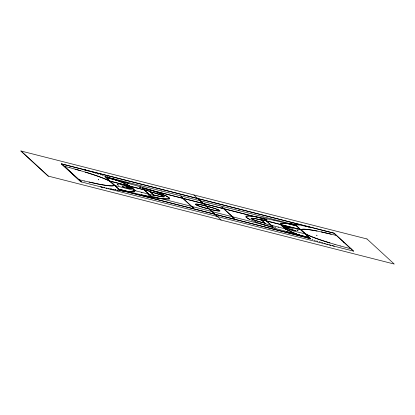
<?xml version="1.0" encoding="UTF-8"?>
<svg xmlns="http://www.w3.org/2000/svg" width="415" height="415" viewBox="0 0 415 415"><rect width="100%" height="100%" fill="white"/><g stroke="black" fill="none" stroke-linecap="round" stroke-linejoin="round"><path stroke-width="0.62" d="M330.729 245.218L329.453 244.814M332.145 245.587L334.283 246.199M87.3 170.658L88.504 171.053M89.92 171.437L91.118 171.831M92.535 172.22L93.702 172.609M322.803 242.868L321.635 242.474M324.219 243.257L325.422 243.647M326.838 244.036L328.037 244.43M95.092 173.008L96.187 173.387M97.577 173.786L98.671 174.16M100.062 174.559L101.094 174.933M315.281 240.524L314.248 240.155M316.671 240.923L317.765 241.302M319.156 241.701L320.245 242.08M255.241 216.604L249.275 215.971L246.235 216.236L246.339 217.372L249.581 219.312M102.432 175.332L103.397 175.69M104.741 176.09L105.706 176.448M309.637 238.641L310.602 238.993M311.94 239.398L312.905 239.751M308.262 238.226L307.422 237.894M109.187 177.589L110.011 177.921M111.277 178.315L112.102 178.647M303.24 236.441L304.06 236.768M306.151 237.494L215.115 214.275M263.712 218.088L254.966 216.511L248.953 215.873L245.893 216.137L245.996 217.289L249.265 219.239L255.733 221.911M263.499 218.01L274.097 220.324M141.245 194.765C150.438 196.404 159.687 199.553 169.107 198.852L169.004 197.711L165.761 195.771L159.609 193.172M123.546 182.994L123.239 182.927L124.168 183.274L123.862 183.207M124.791 183.56L124.484 183.487L125.413 183.84L125.107 183.772M126.036 184.12L125.729 184.053L126.658 184.4L126.352 184.333M321.262 231.876L336.383 235.455M89.168 182.092L98.288 184.032A42.071 3.668 15.1 0 0 113.399 184.55L110.478 181.863A42.071 3.668 15.1 0 0 85.386 172.158M100.482 186.76L102.604 187.269L101.576 187.035M331.186 234.169L316.842 230.973A42.413 3.699 15.1 0 0 301.186 229.837L301.591 230.439M84.157 180.919L98.5 184.11A42.413 3.699 15.1 0 0 114.156 185.246L113.752 184.644M290.775 227.861L288.69 227.363A8.917 0.778 15.1 0 0 284.306 226.632L283.819 226.901L285.499 227.726A8.917 0.778 15.1 0 0 291.024 229.511L295.817 230.797L285.224 227.674A9.275 0.809 15.1 0 1 283.985 226.533L293.281 228.463M273.957 220.256L296.377 225.874M78.959 179.628L84.25 180.971M79.006 179.674L79.696 179.845M61.679 163.961L197.789 198.567M200.108 200.699L200.445 200.782M200.227 200.808L104.954 176.557L119.598 190.023L123.826 191.102M200.518 200.85L295.745 225.06L310.389 238.532L214.892 214.301M106.224 177.496L128.946 183.388M285.598 223.099L296.331 225.827M106.271 177.542L140.633 186.771M203.158 203.506L183.056 198.396L191.74 206.385M203.495 203.589L223.597 208.698L232.286 216.692M110.224 181.179L149.748 191.227L154.53 195.626L114.96 185.531M300.336 229.511L260.812 219.462L265.595 223.861L305.118 233.91M110.271 181.22L149.452 191.185L154.141 195.491M300.382 229.552L261.201 219.592L265.885 223.903M122.129 184.981L119.572 184.333M71.39 172.894L71.733 172.982M343.61 242.106L343.947 242.189M124.619 187.274L122.015 186.579L131.358 188.555A9.275 0.809 15.1 0 0 130.113 187.414L122.077 184.94M118.96 189.214C135.627 192.856 152.253 199.086 169.45 198.951L169.341 197.799L166.078 195.844L150.987 190.101M309.071 237.546L274.709 228.317M119.012 189.261L129.739 191.989M309.118 237.593L286.397 231.7M214.773 214.192L119.888 190.065L105.343 176.686M305.814 237.333L310.337 238.485M124.277 191.216L214.82 214.233M261.46 220.059L260.464 219.8A12.829 1.121 15.1 0 0 251.008 218.368L251.355 218.762A12.829 1.121 15.1 0 0 263.11 222.793L264.946 223.265M261.507 220.1L260.542 219.857A12.471 1.089 15.1 0 0 251.355 218.461L251.692 218.845A12.471 1.089 15.1 0 0 263.12 222.762M206.099 205.985L207.936 206.457A12.829 1.121 15.1 0 1 219.691 210.488L220.038 210.882A12.829 1.121 15.1 0 1 210.581 209.445L207.407 208.631A12.829 1.121 15.1 0 1 195.652 204.6L195.304 204.206A12.829 1.121 15.1 0 1 204.761 205.638L205.804 205.939L204.839 205.695A12.471 1.089 15.1 0 0 195.652 204.299L195.989 204.683A12.471 1.089 15.1 0 0 207.417 208.6M206.146 206.027L207.925 206.488A12.471 1.089 15.1 0 1 219.353 210.405L219.691 210.784A12.471 1.089 15.1 0 1 210.498 209.393M150.396 191.823L152.232 192.295A12.829 1.121 15.1 0 1 163.987 196.326L164.335 196.72A12.829 1.121 15.1 0 1 154.878 195.283L153.83 194.983M150.443 191.865L152.222 192.327A12.471 1.089 15.1 0 1 163.645 196.243L163.987 196.622A12.471 1.089 15.1 0 1 154.795 195.232M64.46 166.291L69.803 167.717M350.831 248.751L340.191 245.945M350.177 248.611L350.882 248.793M69.803 167.686L80.417 170.643M75.11 169.164L85.511 172.163A42.413 3.699 15.1 0 1 109.71 181.158L110.8 181.936M334.921 244.44L340.233 245.924M335.009 244.435L329.832 242.925A42.413 3.699 15.1 0 1 305.632 233.925L304.537 233.152M264.148 224.956L274.834 228.323M140.503 186.766L151.195 190.127M255.458 221.859L264.355 224.987M303.733 226.009L304.62 226.139M302.483 225.734L301.684 225.63M300.429 225.355L299.635 225.257M109.389 188.638L108.45 188.488M107.117 188.177L106.178 188.021M104.845 187.715L103.807 187.528M353.373 251.085L333.893 233.168L198.126 198.65L217.553 216.521M304.864 233.225L301.938 230.538A42.071 3.668 15.1 0 1 317.05 231.056M295.454 225.018L309.995 238.402M293.192 230.88L292.85 230.792M287.061 229.319L284.332 228.624M278.543 227.155L278.2 227.067M275.726 227.736L274.751 227.524M272.411 225.594L272.069 225.506M272.997 227.041L264.314 219.053L223.939 208.787L232.628 216.78M239.019 210.638L238.677 210.55M193.857 194.951L221.143 220.049M191.403 206.302L182.714 198.308L142.34 188.042L151.029 196.036M162.021 191.066L161.679 190.978M148.056 193.981L147.714 193.893M149.327 195.6L148.352 195.387M141.925 192.42L141.582 192.332M135.788 190.859L133.065 190.169M127.275 188.695L126.933 188.607M61.97 164.003L81.444 181.92M61.628 163.915L81.153 181.879M21.092 151.029L48.425 176.173M126.653 187.725A8.917 0.778 15.1 0 0 131.036 188.457L131.524 188.187L129.843 187.362A8.917 0.778 15.1 0 0 124.318 185.572M329.956 242.931A42.071 3.668 15.1 0 1 304.864 233.225M134.195 191.144L134.538 191.237L134.195 191.144M134.346 190.931L134.688 191.025L134.346 190.931M134.496 190.713L134.839 190.807L134.496 190.713M280.576 224.173L280.919 224.266L280.576 224.173M280.727 223.955L281.069 224.048L280.727 223.955M280.877 223.737L281.22 223.83L280.877 223.737M84.613 169.87L85.993 170.269L84.613 169.87M132.956 191.574L132.701 191.637L133.293 191.673L132.956 191.574M133.464 191.46L133.21 191.517L133.801 191.554L133.464 191.46M133.967 191.341L133.718 191.398L134.31 191.44L133.967 191.341M281.287 223.592L281.033 223.649L281.624 223.685L281.287 223.592M281.795 223.472L281.541 223.529L282.133 223.571L281.795 223.472M282.299 223.353L282.044 223.415L282.636 223.452L282.299 223.353M130.632 191.694L130.206 191.699L130.958 191.792L130.632 191.694M131.488 191.678L131.057 191.683L131.814 191.777L131.488 191.678M132.344 191.663L131.913 191.668L132.67 191.761L132.344 191.663M283.097 223.322L282.672 223.327L283.424 223.415L283.097 223.322M283.953 223.301L283.528 223.312L284.28 223.4L283.953 223.301M284.809 223.286L284.384 223.296L285.136 223.384L284.809 223.286M127.265 191.497L126.668 191.455L127.576 191.595L127.265 191.497M128.453 191.585L127.862 191.538L128.764 191.678L128.453 191.585M129.646 191.668L129.049 191.626L129.952 191.766L129.646 191.668M285.982 223.363L285.385 223.322L286.293 223.462L285.982 223.363M287.17 223.452L286.578 223.405L287.481 223.545L287.17 223.452M288.363 223.535L287.766 223.493L288.669 223.633L288.363 223.535M124.422 191.175L123.67 191.082L124.708 191.268L124.422 191.175M125.921 191.362L125.174 191.268L126.212 191.455L125.921 191.362M289.883 223.727L289.131 223.633L290.168 223.82L289.883 223.727M291.382 223.913L290.63 223.82L291.672 224.007L291.382 223.913M122.918 190.988L122.145 190.89L123.203 191.082L122.918 190.988M292.912 224.105L292.134 224.007L293.198 224.199L292.912 224.105M107.075 176.857L108.144 177.226L107.075 176.857M119.458 190.459L118.56 190.319L119.717 190.552L119.458 190.459M121.247 190.744L120.355 190.604L121.512 190.838L121.247 190.744M294.728 224.391L293.83 224.25L294.987 224.484L294.728 224.391M296.518 224.676L295.62 224.536L296.777 224.769L296.518 224.676M117.668 190.179L116.729 190.018L117.927 190.267L117.668 190.179M298.38 224.982L297.415 224.821L298.38 224.982M113.399 179.057L113.145 179.01L114.317 179.399L113.399 179.057M115.235 179.737L114.981 179.69L116.159 180.079L115.235 179.737M117.077 180.421L116.823 180.375L117.995 180.764L117.077 180.421M113.653 189.458L112.631 189.266L113.653 189.458M115.702 189.831L114.68 189.645L115.702 189.831M297.602 234.371L297.348 234.325L298.52 234.714L297.602 234.371M299.438 235.051L299.184 235.004L300.361 235.393L299.438 235.051M301.28 235.736L301.025 235.689L302.198 236.078L301.28 235.736M111.604 189.079L110.525 188.872L111.604 189.079M118.913 181.111L118.628 181.054L119.691 181.428L118.913 181.111M120.469 181.739L120.184 181.682L121.247 182.055L120.469 181.739M122.026 182.367L121.74 182.31L122.804 182.683L122.026 182.367M306.893 226.6L305.756 226.372L306.893 226.6M309.165 227.062L308.029 226.834L309.165 227.062M292.824 232.462L292.539 232.405L293.602 232.774L292.824 232.462M294.38 233.09L294.095 233.033L295.153 233.406L294.38 233.09M295.931 233.718L295.651 233.661L296.709 234.034L295.931 233.718M311.535 227.56L310.301 227.296L311.535 227.56M288.99 230.75L288.684 230.683L289.613 231.036L288.99 230.75M290.235 231.316L289.929 231.248L290.858 231.596L290.235 231.316M291.48 231.876L291.174 231.809L292.103 232.161L291.48 231.876M127.208 184.67L126.881 184.592L127.664 184.914L127.208 184.67M128.121 185.157L127.799 185.08L128.577 185.401L128.121 185.157M129.034 185.645L128.712 185.567L129.496 185.889L129.034 185.645M286.174 229.272L285.847 229.199L286.63 229.516L286.174 229.272M287.087 229.76L286.76 229.687L287.543 230.003L287.087 229.76M288 230.247L287.678 230.175L288.456 230.491L288 230.247M129.838 186.112L129.501 186.024L130.118 186.309L129.838 186.112M130.403 186.511L130.066 186.428L130.689 186.714L130.403 186.511M284.991 228.458L284.654 228.369L285.276 228.655L284.991 228.458M285.556 228.857L285.219 228.774L285.842 229.059L285.556 228.857M366.964 238.962L20.75 150.941L48.036 176.038L394.25 264.059L366.964 238.962M334.189 233.209L61.29 163.832L80.811 181.791L353.71 251.168L334.189 233.209M181.298 196.777L180.956 196.689L181.298 196.777M222.181 207.173L221.838 207.085L222.181 207.173M181.64 197.094L181.298 197.006L181.64 197.094M222.523 207.484L222.181 207.396L222.523 207.484M181.983 197.405L181.64 197.317L181.983 197.405M222.865 207.801L222.523 207.713L222.865 207.801M182.325 197.722L181.983 197.633L182.325 197.722M223.208 208.112L222.865 208.029L223.208 208.112M182.662 198.033L182.325 197.95L182.662 198.033M223.55 208.429L223.208 208.34L223.55 208.429M140.592 187.564L139.57 187.305L140.592 187.564M264.604 219.094L141.951 187.912L150.738 195.994L273.386 227.176L264.604 219.094M266.99 219.701L265.963 219.442L266.99 219.701M130.974 186.921L130.637 186.833L131.223 187.113L130.974 186.921M281.329 225.143L280.986 225.06L281.329 225.143M131.441 187.31L131.099 187.222L131.633 187.492L131.441 187.31M281.681 225.506L281.339 225.423L281.878 225.687L281.681 225.506M131.83 187.668L131.488 187.585L132.027 187.85L131.83 187.668M282.07 225.869L281.733 225.781L282.267 226.045L282.07 225.869M117.585 184.317L117.243 184.229L118.56 185.215L117.585 184.317M132.219 188.031L131.882 187.943L132.416 188.208L132.219 188.031M282.465 226.227L282.122 226.139L282.656 226.403L282.465 226.227M297.119 229.962L296.782 229.874L298.1 230.859L297.119 229.962M132.613 188.389L132.271 188.301L132.826 188.586L132.613 188.389M282.854 226.585L282.511 226.497L283.072 226.787L282.854 226.585M98.604 179.783L98.262 179.695L98.604 179.783M316.982 235.3L316.64 235.217L316.982 235.3M133.023 188.768L132.681 188.68L133.22 188.95L133.023 188.768M283.263 226.964L282.926 226.875L283.461 227.145L283.263 226.964M133.412 189.126L133.075 189.038L133.609 189.307L133.412 189.126M283.658 227.321L283.315 227.238L283.85 227.503L283.658 227.321M133.806 189.484L133.464 189.401L133.998 189.665L133.806 189.484M284.047 227.685L283.704 227.596L284.239 227.861L284.047 227.685M134.216 189.863L133.874 189.774L134.216 189.863M284.457 228.058L284.114 227.975L284.706 228.255L284.457 228.058M191.989 206.608L191.647 206.525L191.989 206.608M232.872 217.004L232.53 216.915L232.872 217.004M192.327 206.924L191.989 206.836L192.327 206.924M233.214 217.32L232.872 217.232L233.214 217.32M192.669 207.241L192.332 207.152L192.669 207.241M233.552 217.631L233.214 217.548L233.552 217.631M193.011 207.552L192.669 207.469L193.011 207.552M233.894 217.948L233.557 217.859L233.894 217.948M193.354 207.868L193.011 207.78L193.354 207.868M234.236 218.264L233.894 218.176L234.236 218.264M280.903 224.52L280.561 224.427L280.903 224.52M281.116 224.831L280.773 224.743L281.116 224.831M134.46 190.189L134.118 190.096L134.46 190.189M134.673 190.501L134.33 190.412L134.673 190.501"/></g></svg>
